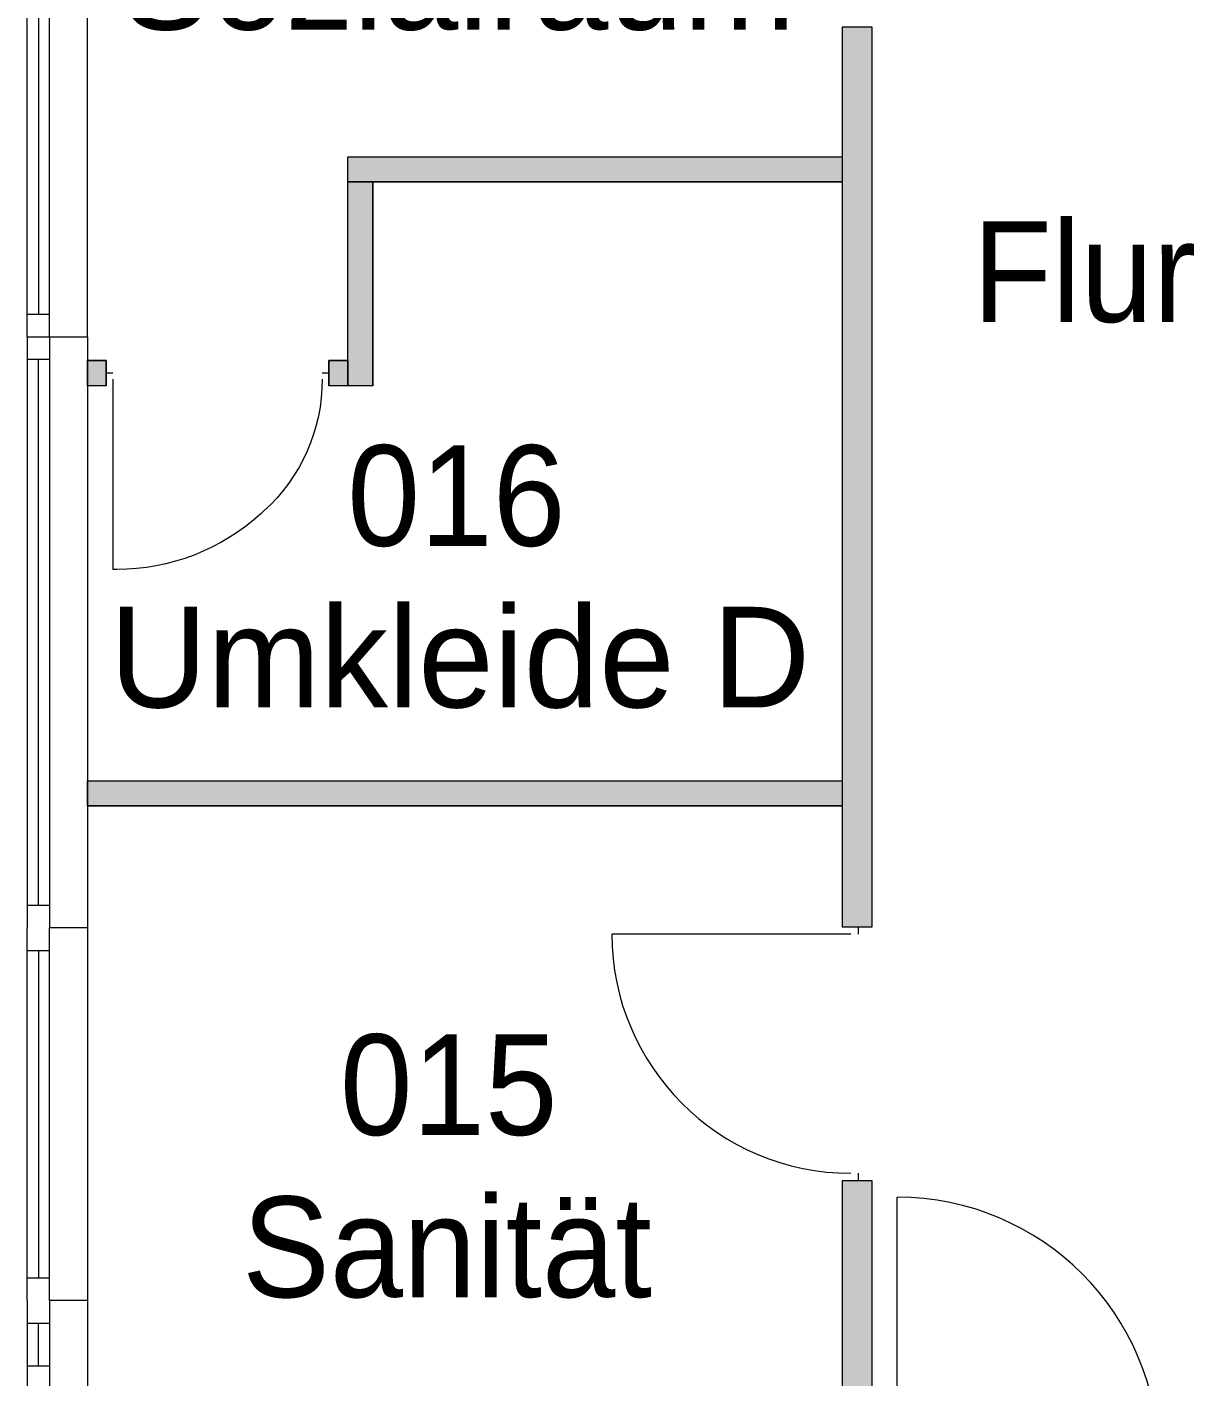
# Model space of a CAD drawing. Header units: inches. Extents: x 50200 to 250609, y 23637 to 115190.
# Drawn here: x 62239 to 66878, y 55984 to 61350 of the extents above; entities that cross this region are included whole.
import ezdxf

# ---------------------------------------------------------------- set-up
doc = ezdxf.new("R2010")
doc.units = ezdxf.units.IN
doc.header["$LTSCALE"] = 200
doc.header["$MEASUREMENT"] = 0
doc.linetypes.add('Volllinie', pattern=[0])
doc.layers.add('Grundebene', color=7, linetype='Continuous')
doc.styles.add('ARIAL', font='arial.ttf', dxfattribs={"height": 0.2})

# ---------------------------------------------------------------- blocks, each defined once
blk = doc.blocks.new('Color_Area-E06')
at = {"layer": 'Grundebene', "true_color": 0x000000, "transparency": 33554687}
blk.add_hatch(color=18, dxfattribs=at).paths.add_polyline_path([(65479.5, 58254), (62479.5, 58254), (62479.5, 58353.9), (65479.5, 58354)], flags=0)
at = {"layer": 'Grundebene', "color": 18, "linetype": 'Volllinie', "lineweight": 13, "true_color": 0x000000}
blk.add_lwpolyline([(65479.5, 58254), (62479.5, 58254), (62479.5, 58353.9), (65479.5, 58354), (65479.5, 58254)], dxfattribs=at)
blk = doc.blocks.new('Color_Area-E08')
at = {"layer": 'Grundebene', "true_color": 0x000000, "transparency": 33554687}
blk.add_hatch(color=18, dxfattribs=at).paths.add_polyline_path([(63614.3, 60734), (63614.3, 59924), (63514.4, 59924), (63514.3, 60734)], flags=0)
at = {"layer": 'Grundebene', "color": 18, "linetype": 'Volllinie', "lineweight": 13, "true_color": 0x000000}
blk.add_lwpolyline([(63614.3, 60734), (63614.3, 59924), (63514.4, 59924), (63514.3, 60734), (63614.3, 60734)], dxfattribs=at)
blk = doc.blocks.new('Color_Area-E0A')
at = {"layer": 'Grundebene', "true_color": 0x000000, "transparency": 33554687}
blk.add_hatch(color=18, dxfattribs=at).paths.add_polyline_path([(65479.5, 60734.1), (63514.3, 60734), (63514.3, 60834), (65479.5, 60834)], flags=0)
at = {"layer": 'Grundebene', "color": 18, "linetype": 'Volllinie', "lineweight": 13, "true_color": 0x000000}
blk.add_lwpolyline([(65479.5, 60734.1), (63514.3, 60734), (63514.3, 60834), (65479.5, 60834), (65479.5, 60734.1)], dxfattribs=at)
blk = doc.blocks.new('Color_Area-E0C')
at = {"layer": 'Grundebene', "true_color": 0x000000, "transparency": 33554687}
blk.add_hatch(color=18, dxfattribs=at).paths.add_polyline_path([(63514.4, 59924), (63439.4, 59924), (63439.4, 60024), (63514.4, 60024)], flags=0)
at = {"layer": 'Grundebene', "color": 18, "linetype": 'Volllinie', "lineweight": 13, "true_color": 0x000000}
blk.add_lwpolyline([(63514.4, 59924), (63439.4, 59924), (63439.4, 60024), (63514.4, 60024), (63514.4, 59924)], dxfattribs=at)
blk = doc.blocks.new('Color_Area-E2D')
at = {"layer": 'Grundebene', "true_color": 0x000000, "transparency": 33554687}
blk.add_hatch(color=18, dxfattribs=at).paths.add_polyline_path([(65599.5, 61348.7), (65479.5, 61348.7), (65479.5, 57774), (65599.5, 57774)], flags=0)
at = {"layer": 'Grundebene', "color": 18, "linetype": 'Volllinie', "lineweight": 13, "true_color": 0x000000}
for p, q in [((65599.5, 61348.7), (65479.5, 61348.7)), ((65479.5, 61348.7), (65479.5, 57774)), ((65599.5, 57774), (65599.5, 61348.7)), ((65479.5, 57774), (65599.5, 57774))]:
    blk.add_line(p, q, dxfattribs=at)
blk = doc.blocks.new('Color_Area-E5B')
at = {"layer": 'Grundebene', "true_color": 0x000000, "transparency": 33554687}
blk.add_hatch(color=18, dxfattribs=at).paths.add_polyline_path([(65599.5, 56764), (65479.5, 56764), (65479.5, 55899.6), (65479.5, 55604), (65599.5, 55604)], flags=0)
at = {"layer": 'Grundebene', "color": 18, "linetype": 'Volllinie', "lineweight": 13, "true_color": 0x000000}
for p, q in [((65599.5, 56764), (65479.5, 56764)), ((65479.5, 56764), (65479.5, 55899.6)), ((65599.5, 55604), (65599.5, 56764)), ((65479.5, 55899.6), (65479.5, 55604)), ((65479.5, 55604), (65599.5, 55604))]:
    blk.add_line(p, q, dxfattribs=at)
blk = doc.blocks.new('Color_Area-E77')
at = {"layer": 'Grundebene', "true_color": 0x000000, "transparency": 33554687}
blk.add_hatch(color=18, dxfattribs=at).paths.add_polyline_path([(62554.4, 59924), (62479.5, 59924), (62479.5, 60024), (62554.4, 60024)], flags=0)
at = {"layer": 'Grundebene', "color": 18, "linetype": 'Volllinie', "lineweight": 13, "true_color": 0x000000}
blk.add_lwpolyline([(62554.4, 59924), (62479.5, 59924), (62479.5, 60024), (62554.4, 60024), (62554.4, 59924)], dxfattribs=at)

msp = doc.modelspace()

# ---------------------------------------------------------------- linework, layer by layer
at = {"layer": 'Grundebene', "color": 18, "linetype": 'Volllinie', "lineweight": 13, "true_color": 0x000000}
for p, q in [((62239.5, 60119), (62239.5, 61589)), ((62329.5, 60119), (62329.5, 61589)), ((62479.5, 60119), (62479.5, 61589)), ((62286.1, 60209), (62286.1, 61499)), ((65599.5, 61348.7), (65479.5, 61348.7)), ((65479.5, 61348.7), (65479.5, 57774)), ((65599.5, 57774), (65599.5, 61348.7)), ((63514.3, 60024), (63514.3, 60834.2)), ((63514.3, 60834), (65479.5, 60834)), ((63614.3, 60734), (65479.5, 60734.1)), ((63614.3, 59924), (63614.3, 60734)), ((62239.5, 60209), (62329.5, 60209)), ((62239.5, 60119), (62239.5, 57769)), ((62239.5, 60119), (62479.5, 60119)), ((62329.5, 60119), (62329.5, 57769)), ((62479.5, 60119), (62479.5, 55864)), ((62239.5, 60029), (62329.5, 60029)), ((62284.5, 60029), (62284.5, 57859)), ((62554.4, 60024), (62479.5, 60024)), ((62554.4, 59924), (62554.4, 60024)), ((63514.4, 60024), (63439.4, 60024)), ((63439.4, 60024), (63439.4, 59924)), ((62580.7, 59974), (62554.4, 59974)), ((62580.7, 59950.1), (62580.7, 59194)), ((63439.4, 59974), (63413.1, 59974)), ((62554.4, 59924), (62479.5, 59924)), ((63614.3, 59924), (63439.4, 59924)), ((62479.5, 58353.9), (65479.5, 58353.9)), ((62479.5, 58253.9), (65479.5, 58254)), ((62239.5, 57859), (62329.5, 57859)), ((62239.5, 56289), (62239.5, 57769)), ((62329.5, 56289), (62329.5, 57769)), ((62479.5, 57769), (62329.5, 57769)), ((65514.5, 57744), (64564.5, 57744)), ((65479.5, 57774), (65599.5, 57774)), ((65544.5, 57744), (65544.5, 57774)), ((62239.5, 57679), (62329.5, 57679)), ((62286.1, 56379), (62286.1, 57679)), ((65544.5, 56764), (65544.5, 56794)), ((65599.5, 56764), (65479.5, 56764)), ((65479.5, 56764), (65479.5, 55604)), ((65599.5, 55604), (65599.5, 56764)), ((65698.7, 55659), (65698.7, 56699)), ((62239.5, 56379), (62329.5, 56379)), ((62239.5, 56289), (62239.5, 55864)), ((62329.5, 56289), (62329.5, 55864)), ((62479.5, 56289), (62329.5, 56289)), ((62239.5, 56199), (62329.5, 56199)), ((62284.5, 56199), (62284.5, 56029.2)), ((62239.5, 56029.2), (62329.5, 56029.2))]:
    msp.add_line(p, q, dxfattribs=at)
msp.add_lwpolyline([(63413.1, 59950.1, -0.211417), (63181.3, 59426.3), (63169.3, 59415.4, -0.186468), (62596.1, 59194), (62580.7, 59194)], format="xyb", dxfattribs=at)
for centre, radius, start, end in [((65514.5, 57744), 950, 180, 270), ((65698.7, 55659), 1040, 360, 90)]:
    msp.add_arc(centre, radius, start, end, dxfattribs=at)

# ---------------------------------------------------------------- block references
at = {"layer": 'Grundebene'}
for name in ['Color_Area-E2D', 'Color_Area-E0A', 'Color_Area-E08', 'Color_Area-E77', 'Color_Area-E0C', 'Color_Area-E06', 'Color_Area-E5B']:
    msp.add_blockref(name, (0, 0), dxfattribs=at)

# ---------------------------------------------------------------- texts
at = {"layer": 'Grundebene', "color": 18, "lineweight": 18, "true_color": 0x000000, "style": 'ARIAL'}
for s, width, p in [('Sozialraum', 0.959828, (62612.7, 61339.4)), ('Flur', 0.923506, (65998.4, 60177.4)), ('016', 0.93064, (63512.7, 59287.7)), ('Umkleide D', 0.964601, (62567.4, 58645.4)), ('015', 0.927697, (63483.6, 56946.4)), ('Sanität', 0.936405, (63094.5, 56301.6))]:
    msp.add_text(s, height=400, dxfattribs=dict(at, width=width)).set_placement(p)

doc.saveas('drawing.dxf')
